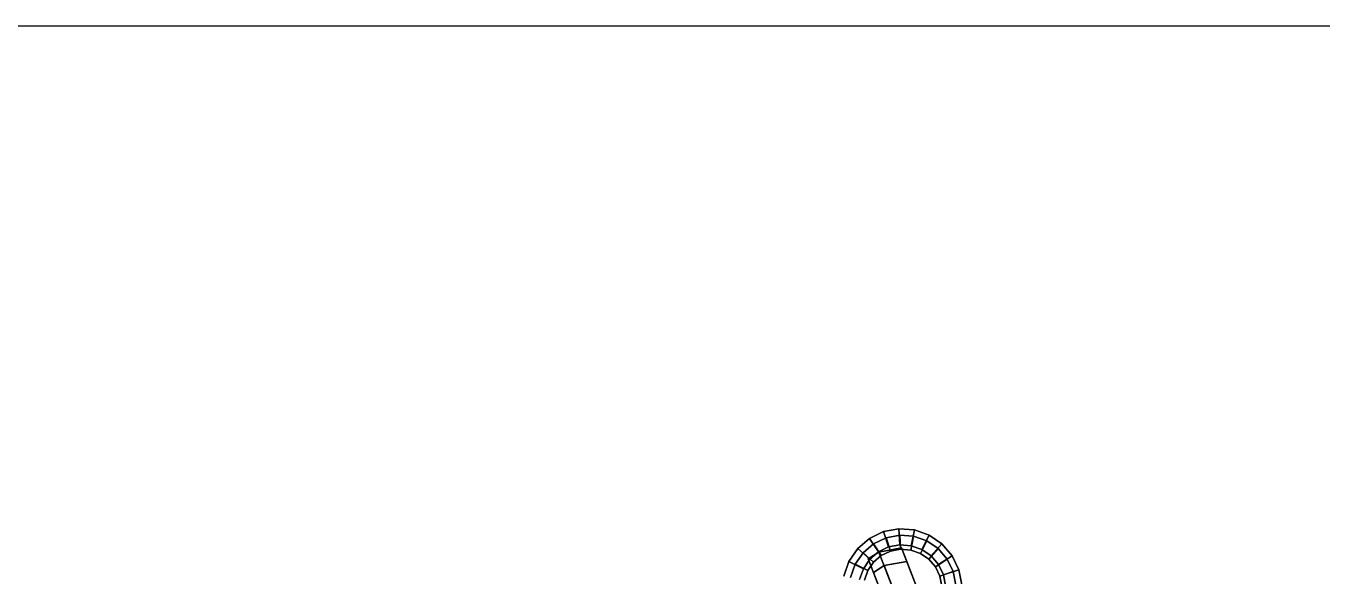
# Model space of a CAD drawing. Header units: inches. Extents: x -2 to 2474, y 1 to 287.
# Drawn here: x 164.823 to 166.795, y 177.222 to 178.059 of the extents above; entities that cross this region are included whole.
import ezdxf

# ---------------------------------------------------------------- set-up
doc = ezdxf.new("R2010")
doc.units = ezdxf.units.IN
doc.header["$MEASUREMENT"] = 0
doc.layers.add('DLX_LUM', color=7, linetype='Continuous', true_color=0xffd400)

msp = doc.modelspace()

# ---------------------------------------------------------------- linework, layer by layer
msp.add_line((162.44509, 178.05929), (204.61099, 178.05929))
at = {"layer": 'DLX_LUM'}
for points in [[(166.10678, 177.27944, 0), (166.12812, 177.28971, 0)], [(166.12812, 177.28971, 0), (166.10678, 177.27944, 0)], [(166.12812, 177.28971, 0), (166.15139, 177.29409, 0)], [(166.15139, 177.29409, 0), (166.12812, 177.28971, 0)], [(166.13578, 177.26639, 0), (166.12812, 177.28971, 0)], [(166.12812, 177.28971, 0), (166.13578, 177.26639, 0)], [(166.15273, 177.28443, 0), (166.13196, 177.28052, 0)], [(166.13196, 177.28052, 0), (166.15273, 177.28443, 0)], [(166.15275, 177.26959, 0), (166.15139, 177.29409, 0)], [(166.15139, 177.29409, 0), (166.17501, 177.29231, 0)], [(166.15139, 177.29409, 0), (166.15275, 177.26959, 0)], [(166.17501, 177.29231, 0), (166.15139, 177.29409, 0)], [(166.17381, 177.28284, 0), (166.15273, 177.28443, 0)], [(166.15273, 177.28443, 0), (166.15393, 177.26296, 0)], [(166.15393, 177.26296, 0), (166.15273, 177.28443, 0)], [(166.15273, 177.28443, 0), (166.17381, 177.28284, 0)], [(166.16998, 177.26829, 0), (166.17501, 177.29231, 0)], [(166.17501, 177.29231, 0), (166.16998, 177.26829, 0)], [(166.17501, 177.29231, 0), (166.19735, 177.28448, 0)], [(166.19735, 177.28448, 0), (166.17501, 177.29231, 0)], [(166.18628, 177.26257, 0), (166.19735, 177.28448, 0)], [(166.19735, 177.28448, 0), (166.18628, 177.26257, 0)], [(166.19735, 177.28448, 0), (166.21691, 177.27113, 0)], [(166.21691, 177.27113, 0), (166.19735, 177.28448, 0)], [(166.08883, 177.26401, 0), (166.10678, 177.27944, 0)], [(166.10678, 177.27944, 0), (166.08883, 177.26401, 0)], [(166.1129, 177.27136, 0), (166.09687, 177.25757, 0)], [(166.09687, 177.25757, 0), (166.1129, 177.27136, 0)], [(166.12022, 177.2589, 0), (166.10678, 177.27944, 0)], [(166.10678, 177.27944, 0), (166.12022, 177.2589, 0)], [(166.13196, 177.28052, 0), (166.1129, 177.27136, 0)], [(166.1129, 177.27136, 0), (166.13196, 177.28052, 0)], [(166.1129, 177.27136, 0), (166.12468, 177.25335, 0)], [(166.12468, 177.25335, 0), (166.1129, 177.27136, 0)], [(166.12022, 177.2589, 0), (166.13578, 177.26639, 0)], [(166.13578, 177.26639, 0), (166.12022, 177.2589, 0)], [(166.12104, 177.25872, 0), (166.15536, 177.26505, 0)], [(166.15536, 177.26505, 0), (166.12104, 177.25872, 0)], [(166.13196, 177.28052, 0), (166.13867, 177.26008, 0)], [(166.13867, 177.26008, 0), (166.13196, 177.28052, 0)], [(166.13578, 177.26639, 0), (166.15275, 177.26959, 0)], [(166.15275, 177.26959, 0), (166.13578, 177.26639, 0)], [(166.15275, 177.26959, 0), (166.16998, 177.26829, 0)], [(166.16998, 177.26829, 0), (166.15275, 177.26959, 0)], [(166.34686, 176.76831, 0), (166.15536, 177.26505, 0)], [(166.15536, 177.26505, 0), (166.16336, 177.24429, 0)], [(166.15536, 177.26505, 0), (166.34686, 176.76831, 0)], [(166.16336, 177.24429, 0), (166.15536, 177.26505, 0)], [(166.17381, 177.28284, 0), (166.16941, 177.26179, 0)], [(166.16941, 177.26179, 0), (166.17381, 177.28284, 0)], [(166.16998, 177.26829, 0), (166.18628, 177.26257, 0)], [(166.18628, 177.26257, 0), (166.16998, 177.26829, 0)], [(166.19376, 177.27585, 0), (166.17381, 177.28284, 0)], [(166.17381, 177.28284, 0), (166.19376, 177.27585, 0)], [(166.19376, 177.27585, 0), (166.18406, 177.25665, 0)], [(166.18406, 177.25665, 0), (166.19376, 177.27585, 0)], [(166.21123, 177.26393, 0), (166.19376, 177.27585, 0)], [(166.19376, 177.27585, 0), (166.21123, 177.26393, 0)], [(166.20054, 177.25284, 0), (166.21691, 177.27113, 0)], [(166.21691, 177.27113, 0), (166.20054, 177.25284, 0)], [(166.21691, 177.27113, 0), (166.23234, 177.25317, 0)], [(166.23234, 177.25317, 0), (166.21691, 177.27113, 0)], [(166.07548, 177.24445, 0), (166.08883, 177.26401, 0)], [(166.08883, 177.26401, 0), (166.07548, 177.24445, 0)], [(166.09687, 177.25757, 0), (166.08495, 177.24011, 0)], [(166.08495, 177.24011, 0), (166.09687, 177.25757, 0)], [(166.10712, 177.24764, 0), (166.08883, 177.26401, 0)], [(166.08883, 177.26401, 0), (166.10712, 177.24764, 0)], [(166.09687, 177.25757, 0), (166.1129, 177.24323, 0)], [(166.1129, 177.24323, 0), (166.09687, 177.25757, 0)], [(166.09738, 177.23338, 0), (166.10712, 177.24764, 0)], [(166.10712, 177.24764, 0), (166.09738, 177.23338, 0)], [(166.12104, 177.25872, 0), (166.10461, 177.24856, 0)], [(166.10461, 177.24856, 0), (166.12104, 177.25872, 0)], [(166.11262, 177.2278, 0), (166.10461, 177.24856, 0)], [(166.10461, 177.24856, 0), (166.29567, 176.75297, 0)], [(166.10461, 177.24856, 0), (166.11262, 177.2278, 0)], [(166.29567, 176.75297, 0), (166.10461, 177.24856, 0)], [(166.10712, 177.24764, 0), (166.12022, 177.2589, 0)], [(166.12022, 177.2589, 0), (166.10712, 177.24764, 0)], [(166.1129, 177.24323, 0), (166.12468, 177.25335, 0)], [(166.12468, 177.25335, 0), (166.1129, 177.24323, 0)], [(166.31156, 176.76454, 0), (166.12104, 177.25872, 0)], [(166.12104, 177.25872, 0), (166.31156, 176.76454, 0)], [(166.12468, 177.25335, 0), (166.13867, 177.26008, 0)], [(166.13867, 177.26008, 0), (166.12468, 177.25335, 0)], [(166.13867, 177.26008, 0), (166.15393, 177.26296, 0)], [(166.15393, 177.26296, 0), (166.13867, 177.26008, 0)], [(166.15393, 177.26296, 0), (166.16941, 177.26179, 0)], [(166.16941, 177.26179, 0), (166.15393, 177.26296, 0)], [(166.16941, 177.26179, 0), (166.18406, 177.25665, 0)], [(166.18406, 177.25665, 0), (166.16941, 177.26179, 0)], [(166.18406, 177.25665, 0), (166.19689, 177.2479, 0)], [(166.19689, 177.2479, 0), (166.18406, 177.25665, 0)], [(166.18628, 177.26257, 0), (166.20054, 177.25284, 0)], [(166.20054, 177.25284, 0), (166.18628, 177.26257, 0)], [(166.21123, 177.26393, 0), (166.19689, 177.2479, 0)], [(166.19689, 177.2479, 0), (166.21123, 177.26393, 0)], [(166.19689, 177.2479, 0), (166.20701, 177.23612, 0)], [(166.20701, 177.23612, 0), (166.19689, 177.2479, 0)], [(166.20054, 177.25284, 0), (166.2118, 177.23974, 0)], [(166.2118, 177.23974, 0), (166.20054, 177.25284, 0)], [(166.22501, 177.2479, 0), (166.20701, 177.23612, 0)], [(166.20701, 177.23612, 0), (166.22501, 177.2479, 0)], [(166.22501, 177.2479, 0), (166.21123, 177.26393, 0)], [(166.21123, 177.26393, 0), (166.22501, 177.2479, 0)], [(166.2118, 177.23974, 0), (166.23234, 177.25317, 0)], [(166.23234, 177.25317, 0), (166.2118, 177.23974, 0)], [(166.23417, 177.22884, 0), (166.22501, 177.2479, 0)], [(166.22501, 177.2479, 0), (166.23417, 177.22884, 0)], [(166.23234, 177.25317, 0), (166.24261, 177.23183, 0)], [(166.24261, 177.23183, 0), (166.23234, 177.25317, 0)], [(166.06765, 177.22211, 0), (166.07548, 177.24445, 0)], [(166.07548, 177.24445, 0), (166.06765, 177.22211, 0)], [(166.09738, 177.23338, 0), (166.07548, 177.24445, 0)], [(166.07548, 177.24445, 0), (166.09738, 177.23338, 0)], [(166.08495, 177.24011, 0), (166.07796, 177.22016, 0)], [(166.07796, 177.22016, 0), (166.08495, 177.24011, 0)], [(166.08495, 177.24011, 0), (166.10415, 177.23041, 0)], [(166.10415, 177.23041, 0), (166.08495, 177.24011, 0)], [(166.09167, 177.21708, 0), (166.09738, 177.23338, 0)], [(166.09738, 177.23338, 0), (166.09167, 177.21708, 0)], [(166.09901, 177.21575, 0), (166.10415, 177.23041, 0)], [(166.10415, 177.23041, 0), (166.09901, 177.21575, 0)], [(166.10415, 177.23041, 0), (166.1129, 177.24323, 0)], [(166.1129, 177.24323, 0), (166.10415, 177.23041, 0)], [(166.11262, 177.2278, 0), (166.12905, 177.23796, 0)], [(166.12905, 177.23796, 0), (166.11262, 177.2278, 0)], [(166.29567, 176.75297, 0), (166.11262, 177.2278, 0)], [(166.11262, 177.2278, 0), (166.29567, 176.75297, 0)], [(166.16336, 177.24429, 0), (166.12905, 177.23796, 0)], [(166.12905, 177.23796, 0), (166.16336, 177.24429, 0)], [(166.12905, 177.23796, 0), (166.31156, 176.76454, 0)], [(166.31156, 176.76454, 0), (166.12905, 177.23796, 0)], [(166.16336, 177.24429, 0), (166.34686, 176.76831, 0)], [(166.34686, 176.76831, 0), (166.16336, 177.24429, 0)], [(166.20701, 177.23612, 0), (166.21373, 177.22213, 0)], [(166.21373, 177.22213, 0), (166.20701, 177.23612, 0)], [(166.2118, 177.23974, 0), (166.21929, 177.22417, 0)], [(166.21929, 177.22417, 0), (166.2118, 177.23974, 0)], [(166.23417, 177.22884, 0), (166.21373, 177.22213, 0)], [(166.21373, 177.22213, 0), (166.23417, 177.22884, 0)], [(166.21929, 177.22417, 0), (166.24261, 177.23183, 0)], [(166.24261, 177.23183, 0), (166.21929, 177.22417, 0)], [(166.23809, 177.20807, 0), (166.23417, 177.22884, 0)], [(166.23417, 177.22884, 0), (166.23809, 177.20807, 0)], [(166.24261, 177.23183, 0), (166.24699, 177.20857, 0)], [(166.24699, 177.20857, 0), (166.24261, 177.23183, 0)], [(166.21373, 177.22213, 0), (166.21661, 177.20687, 0)], [(166.21661, 177.20687, 0), (166.21373, 177.22213, 0)], [(166.21929, 177.22417, 0), (166.22249, 177.2072, 0)], [(166.22249, 177.2072, 0), (166.21929, 177.22417, 0)]]:
    msp.add_polyline3d(points, dxfattribs=at)

doc.saveas('drawing.dxf')
